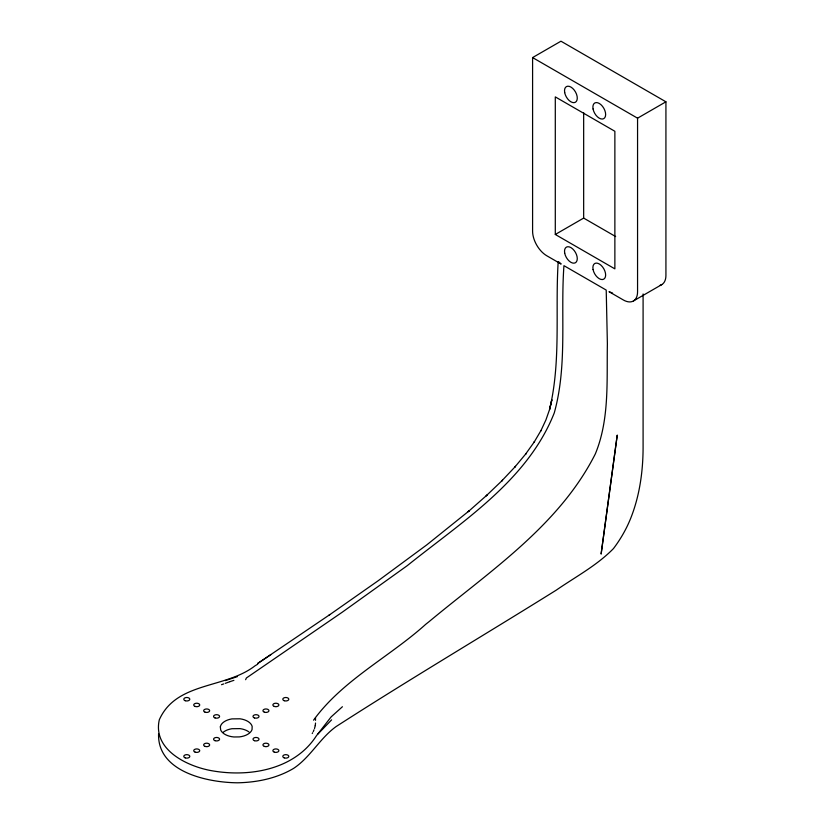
<?xml version="1.0" encoding="UTF-8"?>
<svg xmlns="http://www.w3.org/2000/svg" width="824" height="824" viewBox="0 0 824 824"><rect width="100%" height="100%" fill="white"/><g stroke="black" fill="none" stroke-linecap="round" stroke-linejoin="round"><path stroke-width="1.24" d="M558.178 261.96C555.098 311.06 561.165 361.18 549.556 409.528L551.843 399.918L549.556 409.528L545.931 419.9L540.791 430.931L541.038 430.427L534.137 442.148L534.529 441.582L525.578 454.137L526.114 453.499L514.846 467.043L515.525 466.333L501.703 480.989L502.516 480.207L486.119 495.894L487.056 495.049L468.145 511.725L469.186 510.818L426.791 544.87L378.092 580.796L328.652 615.456M315.252 725.584L315.53 723.039M158.579 733.834C157.312 772.16 207.926 782.573 237.724 782.8C257.109 782.378 276.802 778.402 293.602 768.39C310.391 757.297 319.764 738.366 336.099 726.572C408.704 679.779 483.06 635.829 556.313 590.108C575.636 576.749 596.957 565.491 613.489 548.547C620.503 539.267 626.374 529.111 630.7 518.296C639.558 496.027 642.977 471.905 643.091 448.029L643.091 293.972M315.242 725.656L314.511 728.509M314.016 729.765L313.274 731.599M245.624 679.707L246.397 677.977L342.331 612.139L407.241 565.666C461.77 521.829 527.525 480.732 554.284 412.855C567.592 364.929 560.371 314.665 563.946 265.668L606.217 290.079L607.381 343.876C606.67 380.389 609.636 418.87 595.515 453.458L595.155 454.261C558.899 525.836 489.147 571.629 429.067 621.656L425.751 624.283C389.433 656.996 342.671 680.068 313.553 720.186M312.234 733.525L312.656 732.742M317.858 734.112L331.598 719.857M342.423 706.735L331.114 716.911L316.385 735.842C294.601 769.616 249.96 777.238 212.932 770.924C188.284 766.969 152.388 750.18 159.31 719.764C176.315 681.572 225.189 688.895 254.956 665.864M329.713 614.704L257.644 663.505L270.849 654.647M255.461 665.555L257.737 664.185M558.476 261.589L561.134 264.051L546.776 255.759A20.064 11.577 60 0 1 532.592 231.194L532.592 57.577L560.959 41.2L665.926 101.805L665.926 275.412A20.064 11.577 60 0 1 660.086 285.289M532.592 57.577L637.56 118.182L665.926 101.805M555.294 234.469L614.869 268.861L614.869 131.284L555.294 96.892L555.294 234.469L583.66 218.092L615.652 236.56M633.409 300.976L661.775 284.599M225.312 683.343L229.855 681.685M221.532 684.692L223.726 683.92M225.24 680.624L237.467 676.586M233.892 680.356L229.896 681.664M612.582 293.097L609.018 291.696L623.377 299.988A20.064 11.577 60 0 0 637.56 291.799L637.56 118.182M315.489 717.869L315.53 720.341M583.66 112.651L583.66 218.092M223.191 732.289A16.047 9.27 0 0 1 231.915 728.725L240 728.622A16.047 9.27 0 0 1 248.992 731.97M220.338 726.83L220.678 729.961A16.047 9.27 0 0 0 233.903 736.975L239.341 736.914A16.047 9.27 0 0 0 252.051 729.57L252.165 726.438A16.047 9.27 0 0 0 240 718.796L231.915 718.899A16.047 9.27 0 0 0 220.853 725.285L220.338 726.83M617.217 435.268L601.139 553.872L617.217 435.268M195.154 752.147A3.008 1.741 0 0 0 199.727 750.695A3.008 1.741 0 0 0 195.267 749.14A3.008 1.741 0 0 0 195.154 752.147M185.225 700.719A3.008 1.741 0 0 0 189.798 699.267A3.008 1.741 0 0 0 185.338 697.712A3.008 1.741 0 0 0 185.225 700.719M254.451 740.683A3.008 1.741 0 0 0 259.014 739.231A3.008 1.741 0 0 0 254.554 737.676A3.008 1.741 0 0 0 254.451 740.683M254.451 717.92A3.008 1.741 0 0 0 259.014 716.468A3.008 1.741 0 0 0 254.554 714.902A3.008 1.741 0 0 0 254.451 717.92M215.013 717.92A3.008 1.741 0 0 0 219.586 716.468A3.008 1.741 0 0 0 215.126 714.902A3.008 1.741 0 0 0 215.013 717.92M215.013 740.683A3.008 1.741 0 0 0 219.586 739.231A3.008 1.741 0 0 0 215.126 737.676A3.008 1.741 0 0 0 215.013 740.683M185.225 757.874A3.008 1.741 0 0 0 189.798 756.432A3.008 1.741 0 0 0 185.338 754.866A3.008 1.741 0 0 0 185.225 757.874M205.083 746.41A3.008 1.741 0 0 0 209.657 744.968A3.008 1.741 0 0 0 205.197 743.403A3.008 1.741 0 0 0 205.083 746.41M195.154 706.446A3.008 1.741 0 0 0 199.727 705.004A3.008 1.741 0 0 0 195.267 703.439A3.008 1.741 0 0 0 195.154 706.446M205.083 712.183A3.008 1.741 0 0 0 209.657 710.731A3.008 1.741 0 0 0 205.197 709.176A3.008 1.741 0 0 0 205.083 712.183M264.38 746.41A3.008 1.741 0 0 0 268.943 744.968A3.008 1.741 0 0 0 264.483 743.403A3.008 1.741 0 0 0 264.38 746.41M274.31 752.147A3.008 1.741 0 0 0 278.873 750.695A3.008 1.741 0 0 0 274.413 749.14A3.008 1.741 0 0 0 274.31 752.147M284.239 757.874A3.008 1.741 0 0 0 288.802 756.432A3.008 1.741 0 0 0 284.342 754.866A3.008 1.741 0 0 0 284.239 757.874M264.38 712.183A3.008 1.741 0 0 0 268.943 710.731A3.008 1.741 0 0 0 264.483 709.176A3.008 1.741 0 0 0 264.38 712.183M274.31 706.446A3.008 1.741 0 0 0 278.873 705.004A3.008 1.741 0 0 0 274.413 703.439A3.008 1.741 0 0 0 274.31 706.446M284.239 700.719A3.008 1.741 0 0 0 288.802 699.267A3.008 1.741 0 0 0 284.342 697.712A3.008 1.741 0 0 0 284.239 700.719M564.697 253.123A9.023 5.212 60 0 0 575.306 262.815A9.023 5.212 60 0 0 572.68 248.9A9.023 5.212 60 0 0 564.697 253.123M593.064 269.5A9.023 5.212 60 0 0 603.683 279.192A9.023 5.212 60 0 0 601.046 265.276A9.023 5.212 60 0 0 593.064 269.5M593.064 108.984A9.023 5.212 60 0 0 603.683 118.677A9.023 5.212 60 0 0 601.046 104.761A9.023 5.212 60 0 0 593.064 108.984M564.697 92.607A9.023 5.212 60 0 0 575.306 102.3A9.023 5.212 60 0 0 572.68 88.384A9.023 5.212 60 0 0 564.697 92.607"/></g></svg>
